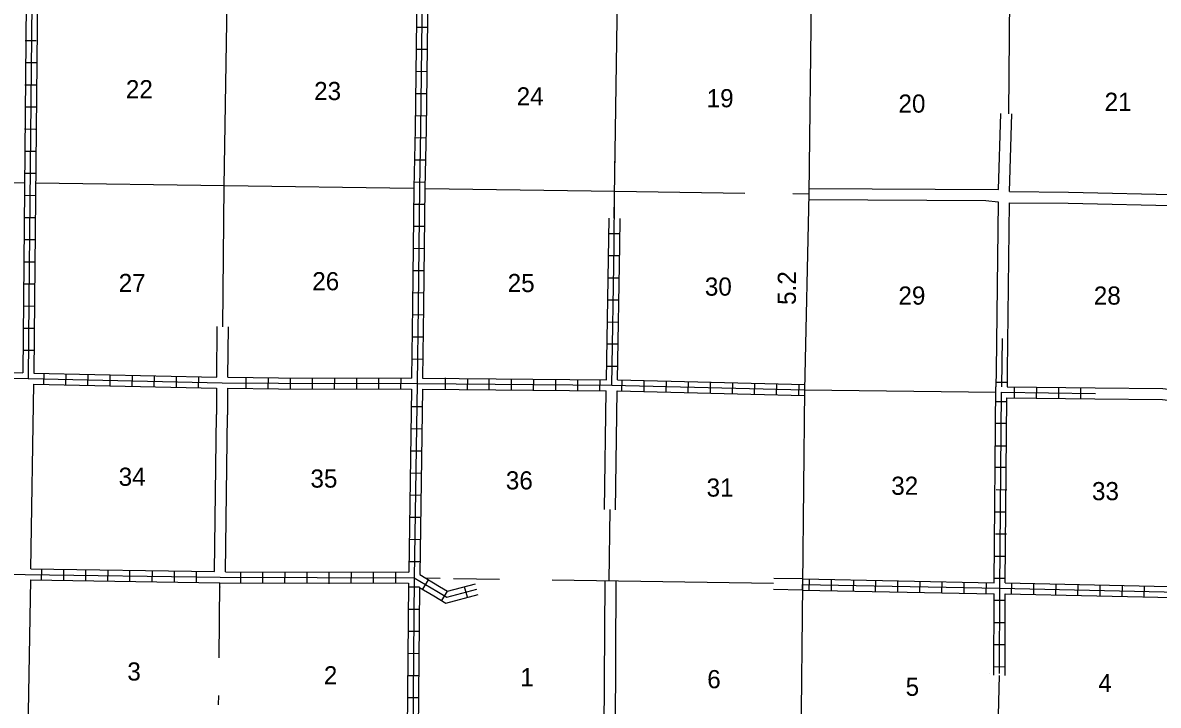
# Model space of a CAD drawing. Extents: x 1127779 to 1640420, y 16530500 to 16912710.
# Drawn here: x 1346977 to 1377788, y 16658314 to 16676825 of the extents above; entities that cross this region are included whole.
import ezdxf

# ---------------------------------------------------------------- set-up
doc = ezdxf.new("R2010")
doc.units = 0
for name, color, linetype in [('L11', 7, 'Continuous'), ('L13', 7, 'Continuous'), ('L14', 7, 'Continuous'), ('L28', 7, 'Continuous'), ('L3', 7, 'Continuous'), ('L8', 7, 'Continuous'), ('L9', 7, 'Continuous')]:
    doc.layers.add(name, color=color, linetype=linetype)

msp = doc.modelspace()

# ---------------------------------------------------------------- linework, layer by layer
at = {"layer": 'L11'}
for p, q in [((1373453, 16672299), (1373512, 16674359)), ((1373750, 16672244), (1373812, 16674350)), ((1368306, 16672332), (1373453, 16672299)), ((1373445, 16671963), (1373390, 16667394)), ((1373744, 16671944), (1373690, 16667386)), ((1347199, 16662012), (1347275, 16667020)), ((1352182, 16661938), (1352233, 16666200)), ((1352481, 16661936), (1352532, 16666194)), ((1347113, 16656787), (1347195, 16661713)), ((1362751, 16656538), (1362780, 16661695)), ((1363051, 16656529), (1363080, 16661690)), ((1368140, 16661740), (1367355, 16661754)), ((1368134, 16661440), (1367347, 16661455))]:
    msp.add_line(p, q, dxfattribs=at)
for points in [[(1373750, 16672244), (1375349, 16672230), (1378523, 16672154), (1384021, 16672073)], [(1368304, 16672033), (1373113, 16672002), (1373445, 16671963)], [(1373744, 16671944), (1375344, 16671931), (1378517, 16671855), (1384017, 16671774)], [(1352245, 16667214), (1352257, 16668585)], [(1352545, 16667210), (1352557, 16668579)], [(1362764, 16663626), (1362807, 16666845)], [(1376074, 16666923), (1377915, 16666902), (1378914, 16666782), (1378910, 16661522)], [(1363064, 16663616), (1363107, 16666840)], [(1376069, 16666624), (1377899, 16666603), (1378614, 16666517), (1378610, 16661527)]]:
    msp.add_lwpolyline(points, dxfattribs=at)
at = {"layer": 'L13'}
for p, q in [((1363028, 16671522), (1363273, 16687977)), ((1373833, 16685308), (1373720, 16674357)), ((1336759, 16672631), (1347036, 16672485)), ((1347324, 16672481), (1357578, 16672335)), ((1357906, 16672330), (1363039, 16672257)), ((1363039, 16672257), (1366569, 16672207)), ((1368192, 16666865), (1373383, 16666804)), ((1352306, 16659604), (1352328, 16661637)), ((1361341, 16661716), (1367352, 16661627)), ((1352293, 16658322), (1352295, 16658577))]:
    msp.add_line(p, q, dxfattribs=at)
for points in [[(1352407, 16668582), (1352440, 16672389), (1352614, 16682955)], [(1367872, 16672189), (1368305, 16672183)], [(1362888, 16661693), (1362914, 16663621)], [(1357900, 16661767), (1358300, 16661761)], [(1358666, 16661756), (1359913, 16661737)], [(1373382, 16655172), (1373479, 16659124)]]:
    msp.add_lwpolyline(points, dxfattribs=at)
at = {"layer": 'L3'}
for points in [[(1368440, 16682783), (1368369, 16677474), (1368305, 16672183), (1368192, 16666865), (1368137, 16661590)], [(1368137, 16661590), (1368088, 16657307), (1368080, 16654610)]]:
    msp.add_lwpolyline(points, dxfattribs=at)
at = {"layer": 'L8'}
for p, q in [((1357657, 16676708), (1357955, 16676704)), ((1347046, 16676344), (1347344, 16676342)), ((1357650, 16676108), (1357948, 16676104)), ((1347041, 16675744), (1347340, 16675742)), ((1357642, 16675508), (1357940, 16675504)), ((1347037, 16675144), (1347335, 16675142)), ((1357635, 16674908), (1357933, 16674904)), ((1347032, 16674544), (1347331, 16674542)), ((1357627, 16674308), (1357926, 16674304)), ((1347028, 16673944), (1347326, 16673942)), ((1357620, 16673708), (1357918, 16673704)), ((1347024, 16673344), (1347322, 16673342)), ((1357613, 16673108), (1357911, 16673104)), ((1347019, 16672744), (1347317, 16672742)), ((1357605, 16672508), (1357903, 16672504)), ((1347015, 16672144), (1347313, 16672142)), ((1357598, 16671908), (1357896, 16671904)), ((1347010, 16671544), (1347309, 16671542)), ((1357590, 16671308), (1357889, 16671304)), ((1347006, 16670944), (1347304, 16670942)), ((1363180, 16671099), (1362881, 16671101)), ((1357583, 16670708), (1357881, 16670704)), ((1347002, 16670344), (1347300, 16670342)), ((1363175, 16670499), (1362877, 16670501)), ((1357576, 16670108), (1357874, 16670104)), ((1346997, 16669744), (1347295, 16669742)), ((1363171, 16669899), (1362873, 16669901)), ((1357568, 16669508), (1357866, 16669504)), ((1346993, 16669144), (1347291, 16669142)), ((1363137, 16669299), (1362839, 16669301)), ((1357561, 16668908), (1357859, 16668905)), ((1363143, 16668699), (1362845, 16668701)), ((1346988, 16668544), (1347286, 16668542)), ((1357553, 16668308), (1357852, 16668305)), ((1363129, 16668109), (1362831, 16668111)), ((1373550, 16668262), (1373534, 16666952)), ((1346984, 16667944), (1347282, 16667942)), ((1357546, 16667708), (1357844, 16667705)), ((1363115, 16667499), (1362817, 16667501)), ((1347546, 16667313), (1347539, 16667015)), ((1348146, 16667301), (1348139, 16667002)), ((1348746, 16667288), (1348739, 16666990)), ((1349345, 16667275), (1349339, 16666977)), ((1349945, 16667262), (1349939, 16666964)), ((1350545, 16667250), (1350539, 16666951)), ((1351145, 16667237), (1351139, 16666939)), ((1351745, 16667224), (1351738, 16666926)), ((1353034, 16667204), (1353031, 16666906)), ((1353634, 16667199), (1353631, 16666900)), ((1354234, 16667193), (1354231, 16666894)), ((1354834, 16667187), (1354831, 16666888)), ((1355434, 16667193), (1355431, 16666894)), ((1356034, 16667192), (1356031, 16666892)), ((1356634, 16667190), (1356631, 16666891)), ((1357234, 16667189), (1357231, 16666890)), ((1357828, 16667187), (1362813, 16667144)), ((1358443, 16667190), (1358440, 16666892)), ((1359043, 16667165), (1359040, 16666866)), ((1359624, 16667168), (1359621, 16666870)), ((1360233, 16667153), (1360230, 16666854)), ((1360833, 16667156), (1360830, 16666858)), ((1373390, 16667394), (1373384, 16666954)), ((1373690, 16667386), (1373684, 16666950)), ((1347275, 16667020), (1352236, 16666915)), ((1357525, 16666889), (1357450, 16661922)), ((1357824, 16666887), (1357748, 16661857)), ((1361433, 16667151), (1361430, 16666852)), ((1362033, 16667145), (1362030, 16666846)), ((1362633, 16667139), (1362630, 16666840)), ((1363112, 16667139), (1368195, 16667015)), ((1363233, 16667136), (1363226, 16666837)), ((1363833, 16667121), (1363826, 16666823)), ((1364433, 16667106), (1364425, 16666808)), ((1365033, 16667091), (1365025, 16666793)), ((1365632, 16667077), (1365625, 16666778)), ((1366232, 16667062), (1366225, 16666764)), ((1366832, 16667047), (1366825, 16666749)), ((1367432, 16667032), (1367424, 16666734)), ((1368032, 16667017), (1368024, 16666719)), ((1373685, 16667067), (1373387, 16667071)), ((1373881, 16666948), (1373878, 16666649)), ((1374481, 16666941), (1374478, 16666642)), ((1375081, 16666934), (1375078, 16666635)), ((1375681, 16666928), (1375678, 16666628)), ((1373391, 16666551), (1373689, 16666551)), ((1357518, 16666417), (1357816, 16666413)), ((1373369, 16665962), (1373667, 16665961)), ((1357509, 16665818), (1357807, 16665813)), ((1373367, 16665351), (1373665, 16665351)), ((1357500, 16665218), (1357799, 16665213)), ((1373355, 16664772), (1373653, 16664772)), ((1357491, 16664618), (1357790, 16664613)), ((1373385, 16664162), (1373683, 16664161)), ((1357483, 16664018), (1357781, 16664013)), ((1373352, 16663562), (1373650, 16663561)), ((1357474, 16663418), (1357772, 16663413)), ((1373372, 16662962), (1373670, 16662961)), ((1357465, 16662818), (1357763, 16662813)), ((1373339, 16662362), (1373637, 16662361)), ((1347199, 16662012), (1352182, 16661938)), ((1347489, 16661712), (1347493, 16662010)), ((1348089, 16661705), (1348093, 16662004)), ((1348689, 16661699), (1348692, 16661997)), ((1349289, 16661692), (1349292, 16661990)), ((1349885, 16661664), (1349888, 16661963)), ((1350493, 16661662), (1350496, 16661960)), ((1351093, 16661655), (1351096, 16661953)), ((1351693, 16661648), (1351696, 16661947)), ((1352481, 16661936), (1357450, 16661922)), ((1352893, 16661635), (1352896, 16661933)), ((1353493, 16661628), (1353496, 16661927)), ((1354093, 16661622), (1354096, 16661920)), ((1354693, 16661615), (1354696, 16661913)), ((1355893, 16661618), (1355896, 16661916)), ((1356493, 16661620), (1356496, 16661918)), ((1357097, 16661622), (1357100, 16661920)), ((1357456, 16662218), (1357754, 16662213)), ((1355293, 16661608), (1355296, 16661907)), ((1357447, 16661623), (1357403, 16656640)), ((1357834, 16661462), (1357988, 16661718)), ((1368134, 16661441), (1368140, 16661739)), ((1368140, 16661740), (1373338, 16661638)), ((1368319, 16661437), (1368325, 16661736)), ((1368919, 16661426), (1368924, 16661724)), ((1369518, 16661414), (1369524, 16661712)), ((1370118, 16661402), (1370124, 16661700)), ((1370718, 16661390), (1370724, 16661688)), ((1371318, 16661378), (1371324, 16661677)), ((1371918, 16661367), (1371924, 16661665)), ((1372518, 16661355), (1372524, 16661653)), ((1373118, 16661343), (1373124, 16661641)), ((1373337, 16661762), (1373636, 16661761)), ((1373637, 16661632), (1378610, 16661527)), ((1373809, 16661330), (1373815, 16661628)), ((1374409, 16661317), (1374415, 16661615)), ((1352337, 16661521), (1352337, 16661522)), ((1352337, 16661522), (1352339, 16661522)), ((1357446, 16661525), (1357744, 16661522)), ((1357745, 16661511), (1357702, 16656636)), ((1358349, 16661153), (1358502, 16661409)), ((1359044, 16661243), (1358967, 16661531)), ((1368134, 16661440), (1373336, 16661339)), ((1373330, 16659127), (1373336, 16661339)), ((1373629, 16659121), (1373635, 16661333)), ((1375008, 16661304), (1375015, 16661602)), ((1375608, 16661291), (1375615, 16661589)), ((1376208, 16661278), (1376215, 16661576)), ((1376808, 16661265), (1376814, 16661564)), ((1377408, 16661253), (1377414, 16661551)), ((1373336, 16661162), (1373634, 16661161)), ((1357441, 16660925), (1357739, 16660922)), ((1373334, 16660562), (1373633, 16660561)), ((1357436, 16660325), (1357734, 16660322)), ((1373333, 16659962), (1373631, 16659961)), ((1357431, 16659725), (1357729, 16659723)), ((1373215, 16659180), (1373216, 16659180)), ((1373215, 16659180), (1373215, 16659177)), ((1373332, 16659362), (1373630, 16659361)), ((1357426, 16659125), (1357724, 16659123)), ((1357421, 16658525), (1357719, 16658523))]:
    msp.add_line(p, q, dxfattribs=at)
for points in [[(1347184, 16683036), (1347073, 16677361), (1346994, 16669302), (1346979, 16667326)], [(1347333, 16683033), (1347223, 16677359), (1347143, 16669300), (1347127, 16667173)], [(1357883, 16682890), (1357770, 16673932), (1357740, 16672348), (1357706, 16669140), (1357677, 16667038), (1357597, 16661772), (1357551, 16656488), (1357503, 16652888), (1357505, 16651205)], [(1357733, 16682892), (1357621, 16673934), (1357591, 16672351), (1357556, 16669142), (1357529, 16667188)], [(1358032, 16682888), (1357920, 16673929), (1357890, 16672346), (1357855, 16669138), (1357828, 16667187)], [(1347375, 16677616), (1347293, 16669299), (1347278, 16667320)], [(1363042, 16672611), (1363048, 16673536)], [(1362960, 16666993), (1363028, 16670778), (1363038, 16672182)], [(1362813, 16667144), (1362892, 16671525)], [(1363112, 16667139), (1363178, 16670776), (1363183, 16671518)], [(1336713, 16667502), (1342956, 16667401), (1346979, 16667326)], [(1336562, 16667355), (1342953, 16667252), (1347127, 16667173), (1352393, 16667062), (1353918, 16667047), (1357677, 16667038), (1362960, 16666993), (1368192, 16666865)], [(1347278, 16667320), (1352245, 16667214)], [(1352545, 16667210), (1353919, 16667196), (1357529, 16667188)], [(1352535, 16666910), (1353917, 16666897), (1357525, 16666889)], [(1357824, 16666887), (1362807, 16666845)], [(1373338, 16661638), (1373384, 16666954), (1373384, 16666954)], [(1373684, 16666950), (1376074, 16666923)], [(1363107, 16666840), (1368188, 16666716)], [(1373480, 16659177), (1373486, 16661486), (1373533, 16666802), (1376083, 16666773)], [(1373637, 16661632), (1373681, 16666651), (1376069, 16666624)], [(1334300, 16662129), (1336509, 16662105), (1341757, 16661977), (1347047, 16661865), (1352330, 16661786), (1357597, 16661772), (1358212, 16661409), (1358484, 16661246), (1359299, 16661464)], [(1347195, 16661713), (1352329, 16661637), (1357447, 16661623)], [(1357748, 16661857), (1358289, 16661538), (1358507, 16661407), (1359261, 16661608)], [(1357745, 16661511), (1358136, 16661281), (1358461, 16661085), (1359338, 16661319)], [(1368137, 16661590), (1373486, 16661486), (1378760, 16661374), (1383985, 16661338), (1388034, 16661287), (1389201, 16661282), (1393600, 16661197), (1397258, 16661137), (1399916, 16661106)], [(1373635, 16661333), (1378606, 16661227)]]:
    msp.add_lwpolyline(points, dxfattribs=at)
at = {"layer": 'L9'}
for p, q in [((1352236, 16666915), (1352231, 16666200)), ((1352535, 16666910), (1352531, 16666195))]:
    msp.add_line(p, q, dxfattribs=at)

# ---------------------------------------------------------------- texts
at = {"layer": 'L14'}
for s, height, rotation, p in [('22', 492.2, 359.9969, (1349776, 16674776)), ('23', 492.2, 359.9969, (1354883, 16674727)), ('24', 492.2, 359.9971, (1360379, 16674581)), ('19', 492.2, 359.9965, (1365534, 16674532)), ('20', 492.2, 359.9971, (1370738, 16674386)), ('21', 492.2, 359.9953, (1376331, 16674435)), ('27', 492.2, 359.9969, (1349581, 16669521)), ('26', 492.2, 359.997, (1354833, 16669569)), ('25', 492.2, 359.9969, (1360135, 16669520)), ('30', 492.2, 359.9971, (1365485, 16669423)), ('29', 492.2, 359.9969, (1370737, 16669180)), ('28', 492.2, 359.9969, (1376038, 16669180)), ('34', 492.2, 359.9971, (1349580, 16664266)), ('35', 492.2, 359.9969, (1354784, 16664217)), ('36', 492.2, 359.997, (1360085, 16664168)), ('31', 492.2, 359.9953, (1365532, 16663973)), ('32', 492.2, 359.9969, (1370542, 16664022)), ('33', 492.2, 359.9969, (1375989, 16663876)), ('3', 492, 359.9928, (1349816, 16658985)), ('2', 492, 359.9928, (1355147, 16658881)), ('1', 492, 359.9925, (1360478, 16658829)), ('6', 492, 359.993, (1365550, 16658777)), ('4', 492, 359.9931, (1376161, 16658674)), ('5', 492, 359.9928, (1370933, 16658570))]:
    msp.add_text(s, height=height, rotation=rotation, dxfattribs=at).set_placement(p)
at = {"layer": 'L28'}
msp.add_text('5.2', height=492.2, rotation=89.9917, dxfattribs=at).set_placement((1367955, 16669171))

doc.saveas('drawing.dxf')
